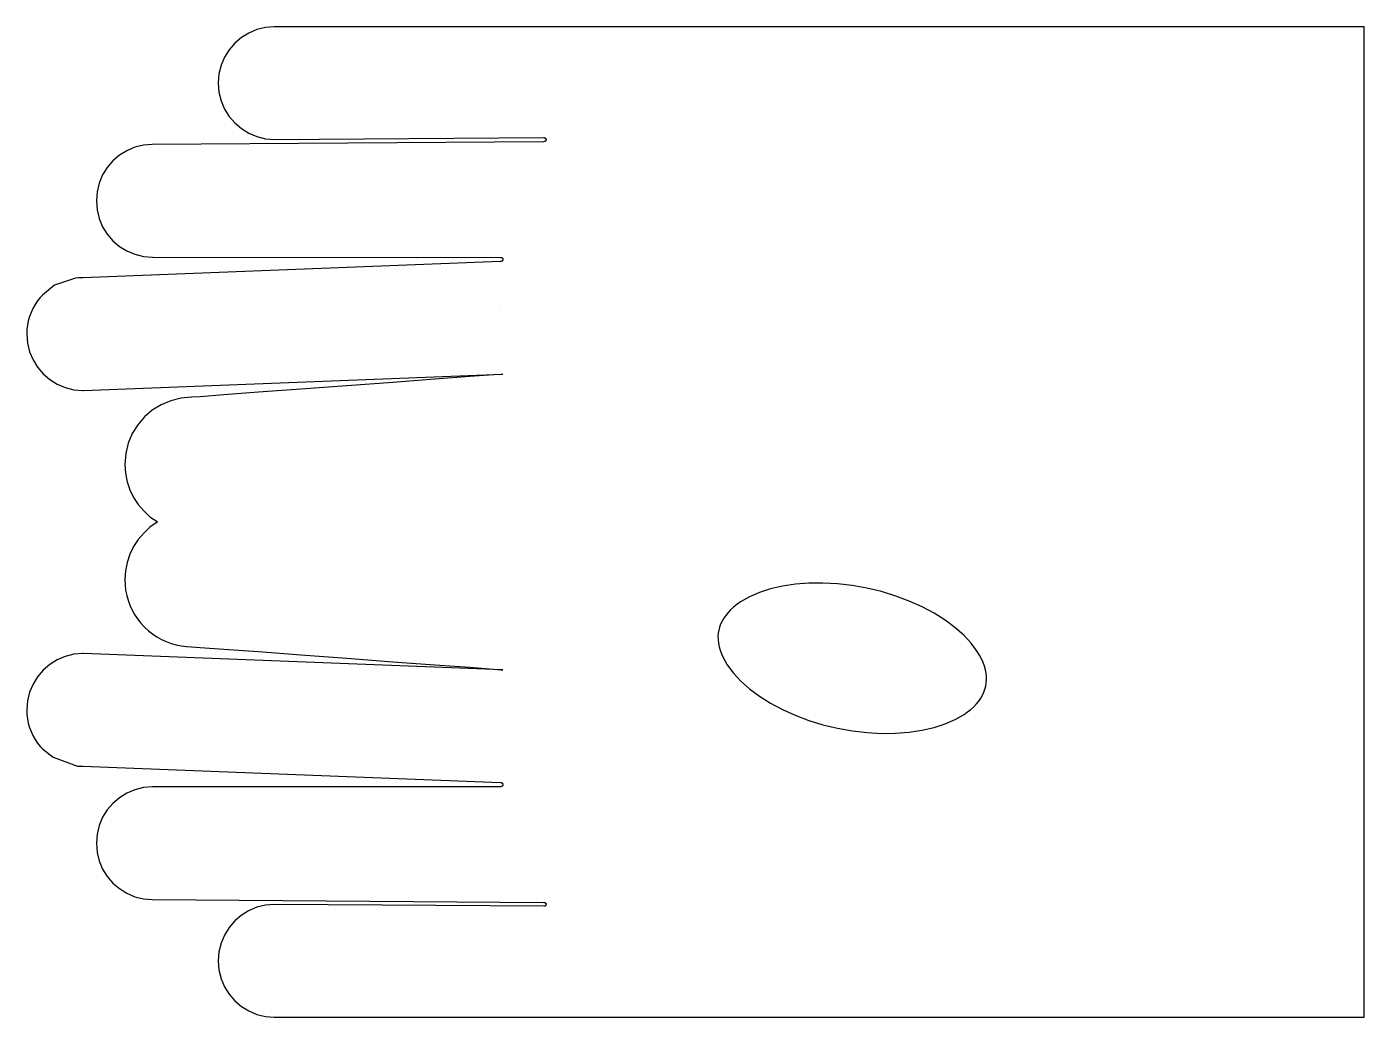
# Model space of a CAD drawing. Extents: x -4.1 to 8, y 0.3 to 9.3.
import ezdxf

# ---------------------------------------------------------------- set-up
doc = ezdxf.new("R2010")
doc.units = 0
doc.header["$MEASUREMENT"] = 0
doc.linetypes.add('AUSGEZOGEN', pattern=[0])
doc.layers.get('0').update_dxf_attribs({"linetype": 'AUSGEZOGEN'})

msp = doc.modelspace()

# ---------------------------------------------------------------- linework, layer by layer
at = {"color": 0}
for points in [[(8.035, 9.281), (-1.844, 9.281), (-1.923, 9.275), (-2.002, 9.255), (-2.075, 9.224), (-2.142, 9.183), (-2.202, 9.131), (-2.253, 9.072), (-2.295, 9.005), (-2.326, 8.932), (-2.345, 8.853), (-2.352, 8.77), (-2.345, 8.687), (-2.326, 8.609), (-2.295, 8.535), (-2.253, 8.468), (-2.202, 8.409), (-2.142, 8.358), (-2.075, 8.316), (-2.002, 8.285), (-1.923, 8.266), (-1.844, 8.259), (0.599, 8.276), (0.605, 8.276), (0.607, 8.275), (0.61, 8.274), (0.612, 8.272), (0.615, 8.271), (0.617, 8.268), (0.618, 8.266), (0.619, 8.263), (0.62, 8.261), (0.62, 8.258), (0.62, 8.255), (0.619, 8.252), (0.618, 8.25), (0.617, 8.247), (0.615, 8.245), (0.612, 8.243), (0.61, 8.242), (0.608, 8.241), (0.605, 8.24), (0.598, 8.239), (-2.949, 8.215), (-3.028, 8.208), (-3.107, 8.189), (-3.18, 8.158), (-3.247, 8.116), (-3.306, 8.065), (-3.358, 8.006), (-3.399, 7.939), (-3.43, 7.865), (-3.45, 7.786), (-3.456, 7.704), (-3.45, 7.621), (-3.43, 7.542), (-3.399, 7.469), (-3.358, 7.402), (-3.307, 7.342), (-3.247, 7.291), (-3.18, 7.25), (-3.107, 7.219), (-3.028, 7.199), (-2.948, 7.193), (0.208, 7.191), (0.214, 7.191), (0.217, 7.19), (0.219, 7.189), (0.222, 7.188), (0.224, 7.186), (0.226, 7.184), (0.227, 7.181), (0.228, 7.179), (0.229, 7.176), (0.229, 7.173), (0.229, 7.17), (0.228, 7.167), (0.227, 7.165), (0.226, 7.162), (0.224, 7.16), (0.222, 7.158), (0.219, 7.157), (0.217, 7.156), (0.214, 7.155), (0.206, 7.154), (-3.578, 7.007), (-3.579, 7.007), (-3.579, 7.007), (-3.58, 7.007), (-3.581, 7.007), (-3.581, 7.007), (-3.581, 7.007), (-3.618, 7.005), (-3.644, 7.002), (-3.834, 6.94), (-3.944, 6.85), (-3.965, 6.828), (-3.99, 6.796), (-4.012, 6.763), (-4.031, 6.728), (-4.048, 6.692), (-4.062, 6.654), (-4.073, 6.616), (-4.081, 6.577), (-4.085, 6.537), (-4.087, 6.494), (-4.08, 6.414), (-4.061, 6.335), (-4.03, 6.262), (-3.988, 6.195), (-3.937, 6.135), (-3.878, 6.084), (-3.811, 6.042), (-3.738, 6.011), (-3.659, 5.992), (-3.58, 5.985), (-3.573, 5.985), (0.225, 6.133), (0.227, 6.133), (0.227, 6.133), (0.227, 6.133), (0.227, 6.133), (0.227, 6.133), (0.227, 6.133), (0.227, 6.132), (0.213, 6.131), (0.142, 6.126), (-0.072, 6.11), (-0.387, 6.087), (-0.769, 6.058), (-1.186, 6.027), (-1.602, 5.996), (-1.985, 5.968), (-2.3, 5.944), (-2.515, 5.928), (-2.592, 5.923), (-2.593, 5.923), (-2.688, 5.915), (-2.782, 5.892), (-2.869, 5.855), (-2.949, 5.805), (-3.02, 5.745), (-3.081, 5.674), (-3.13, 5.594), (-3.167, 5.507), (-3.19, 5.413), (-3.198, 5.315), (-3.193, 5.235), (-3.177, 5.158), (-3.152, 5.085), (-3.119, 5.016), (-3.077, 4.951), (-3.027, 4.893), (-2.97, 4.841), (-2.906, 4.796), (-2.901, 4.793), (-2.906, 4.79), (-2.97, 4.745), (-3.027, 4.693), (-3.077, 4.635), (-3.119, 4.57), (-3.152, 4.501), (-3.177, 4.427), (-3.193, 4.35), (-3.198, 4.272), (-3.196, 4.223), (-3.191, 4.175), (-3.181, 4.128), (-3.168, 4.083), (-3.152, 4.038), (-3.132, 3.995), (-3.109, 3.954), (-3.082, 3.914), (-3.053, 3.877), (-3.02, 3.841), (-2.984, 3.808), (-2.947, 3.779), (-2.907, 3.752), (-2.866, 3.729), (-2.823, 3.709), (-2.778, 3.693), (-2.733, 3.68), (-2.686, 3.67), (-2.638, 3.665), (-2.593, 3.663), (-2.515, 3.657), (-2.3, 3.641), (-1.985, 3.618), (-1.602, 3.589), (-1.186, 3.558), (-0.769, 3.527), (-0.387, 3.499), (-0.072, 3.476), (0.142, 3.46), (0.213, 3.454), (0.227, 3.453), (0.227, 3.453), (0.227, 3.453), (0.227, 3.453), (0.227, 3.453), (0.227, 3.453), (0.227, 3.453), (0.227, 3.453), (0.225, 3.453), (-3.573, 3.601), (-3.58, 3.601), (-3.659, 3.594), (-3.738, 3.574), (-3.811, 3.543), (-3.878, 3.502), (-3.937, 3.451), (-3.988, 3.391), (-4.03, 3.324), (-4.061, 3.251), (-4.08, 3.172), (-4.087, 3.091), (-4.085, 3.049), (-4.081, 3.009), (-4.073, 2.97), (-4.062, 2.931), (-4.048, 2.894), (-4.031, 2.858), (-4.012, 2.823), (-3.99, 2.79), (-3.965, 2.758), (-3.944, 2.736), (-3.848, 2.661), (-3.626, 2.581), (-3.618, 2.58), (-3.581, 2.579), (-3.581, 2.579), (-3.581, 2.579), (-3.58, 2.579), (-3.58, 2.579), (-3.579, 2.579), (-3.578, 2.579), (0.206, 2.431), (0.214, 2.431), (0.217, 2.43), (0.219, 2.429), (0.222, 2.428), (0.224, 2.426), (0.226, 2.424), (0.227, 2.421), (0.228, 2.419), (0.229, 2.416), (0.229, 2.413), (0.229, 2.41), (0.228, 2.407), (0.227, 2.405), (0.226, 2.402), (0.224, 2.4), (0.222, 2.398), (0.219, 2.397), (0.217, 2.396), (0.214, 2.395), (0.208, 2.394), (-2.948, 2.393), (-3.028, 2.387), (-3.107, 2.367), (-3.18, 2.336), (-3.247, 2.294), (-3.307, 2.243), (-3.358, 2.184), (-3.399, 2.117), (-3.43, 2.043), (-3.45, 1.965), (-3.456, 1.882), (-3.45, 1.799), (-3.43, 1.721), (-3.399, 1.647), (-3.358, 1.58), (-3.307, 1.521), (-3.247, 1.47), (-3.18, 1.428), (-3.107, 1.397), (-3.028, 1.378), (-2.949, 1.371), (0.6, 1.346), (0.604, 1.346), (0.605, 1.346), (0.606, 1.346), (0.608, 1.345), (0.609, 1.345), (0.61, 1.344), (0.611, 1.344), (0.612, 1.343), (0.614, 1.342), (0.615, 1.341), (0.616, 1.34), (0.617, 1.339), (0.618, 1.337), (0.618, 1.336), (0.619, 1.335), (0.619, 1.334), (0.62, 1.332), (0.62, 1.331), (0.62, 1.33), (0.62, 1.325), (0.619, 1.322), (0.618, 1.32), (0.617, 1.317), (0.615, 1.315), (0.612, 1.313), (0.61, 1.312), (0.608, 1.311), (0.605, 1.31), (0.599, 1.31), (-1.844, 1.327), (-1.924, 1.32), (-2.002, 1.301), (-2.076, 1.27), (-2.143, 1.228), (-2.202, 1.177), (-2.253, 1.117), (-2.295, 1.05), (-2.326, 0.977), (-2.345, 0.898), (-2.352, 0.816), (-2.345, 0.733), (-2.326, 0.654), (-2.295, 0.581), (-2.253, 0.514), (-2.202, 0.454), (-2.142, 0.403), (-2.075, 0.362), (-2.002, 0.331), (-1.923, 0.311), (-1.844, 0.305), (8.035, 0.305)], [(2.262, 3.499), (2.318, 3.423), (2.386, 3.351), (2.465, 3.281), (2.555, 3.214), (2.654, 3.151), (2.762, 3.094), (2.878, 3.041), (3.001, 2.995), (3.129, 2.956), (3.262, 2.924), (3.397, 2.9), (3.53, 2.884), (3.661, 2.877), (3.788, 2.879), (3.91, 2.888), (4.027, 2.906), (4.136, 2.931), (4.236, 2.963), (4.327, 3.003), (4.409, 3.049), (4.441, 3.071), (4.47, 3.095), (4.497, 3.119), (4.521, 3.144), (4.542, 3.17), (4.56, 3.196), (4.576, 3.223), (4.588, 3.25), (4.598, 3.277), (4.605, 3.305), (4.61, 3.334), (4.612, 3.363), (4.611, 3.393), (4.608, 3.423), (4.602, 3.454), (4.593, 3.486), (4.581, 3.519), (4.566, 3.552), (4.548, 3.586), (4.528, 3.619), (4.472, 3.694), (4.405, 3.767), (4.325, 3.837), (4.236, 3.903), (4.136, 3.966), (4.028, 4.024), (3.912, 4.076), (3.789, 4.122), (3.661, 4.162), (3.528, 4.194), (3.393, 4.218), (3.26, 4.233), (3.129, 4.24), (3.002, 4.239), (2.88, 4.229), (2.764, 4.212), (2.655, 4.187), (2.554, 4.154), (2.463, 4.115), (2.381, 4.068), (2.349, 4.046), (2.32, 4.022), (2.293, 3.998), (2.269, 3.973), (2.248, 3.947), (2.23, 3.921), (2.215, 3.894), (2.202, 3.867), (2.192, 3.84), (2.185, 3.812), (2.18, 3.784), (2.178, 3.755), (2.179, 3.725), (2.182, 3.694), (2.189, 3.663), (2.198, 3.631), (2.209, 3.598), (2.224, 3.565), (2.242, 3.532)]]:
    msp.add_lwpolyline(points, close=True, dxfattribs=at)
msp.add_lwpolyline([(0.211, 6.758), (0.211, 6.758), (0.211, 6.758)], dxfattribs=at)

doc.saveas('drawing.dxf')
